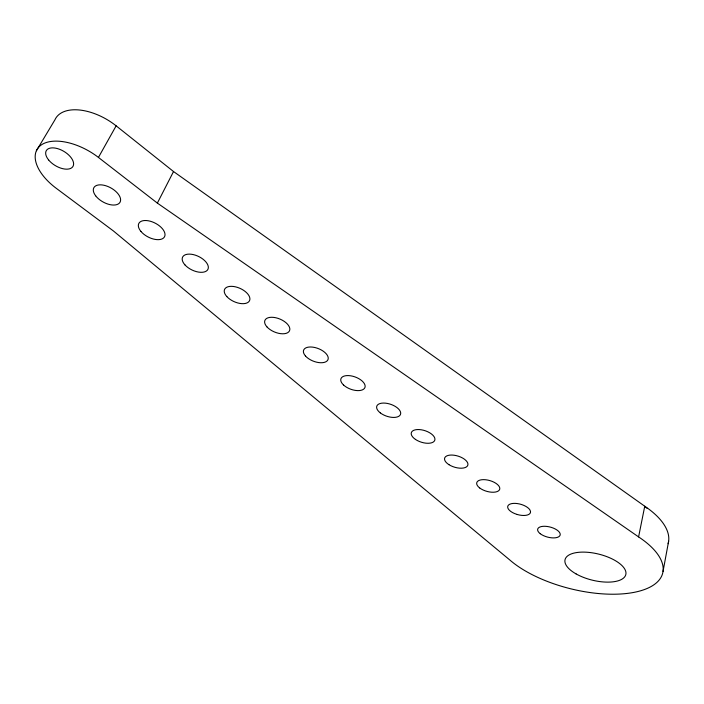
<?xml version="1.0" encoding="UTF-8"?>
<svg xmlns="http://www.w3.org/2000/svg" width="704" height="704" viewBox="0 0 704 704"><rect width="100%" height="100%" fill="white"/><g stroke="black" fill="none" stroke-linecap="round" stroke-linejoin="round"><path stroke-width="1.06" d="M663.036 571.393L668.624 541.279M638.598 536.914L157.362 203.104L98.437 157.432A45.848 24.578 30 0 0 40.946 145.182A45.848 24.578 30 0 0 56.232 188.285L113.432 230.974L509.678 559.874A86.099 37.558 14.1 0 0 632.711 592.61A86.099 37.558 14.1 0 0 638.598 536.914L644.75 506.22L173.527 171.538L116.142 125.84A45.03 25.133 30.7 0 0 54.956 119.777L36.406 150.753M157.362 203.104L173.527 171.538M98.437 157.432L116.142 125.84M644.75 506.22A84.885 38.72 13.8 0 1 668.114 543.699M645.066 506.862A55.651 25.678 13.3 0 1 647.469 508.552M517.238 514.492L514.404 513.471A11.766 5.386 15.3 0 1 511.306 503.703A11.766 5.386 15.3 0 1 529.83 509.784L530.499 511.342A11.766 5.386 15.3 0 1 517.238 514.492M576.066 573.901A31.275 13.411 13.8 0 0 625.574 575.309A31.275 13.411 13.8 0 0 584.654 552.13A31.275 13.411 13.8 0 0 576.066 573.901M540.258 533.72A11.607 5.183 14.7 0 0 559.548 536.114A11.607 5.183 14.7 0 0 546.973 526.442A11.607 5.183 14.7 0 0 540.258 533.72M479.662 487.942A11.942 5.597 16 0 0 499.259 490.134A11.942 5.597 16 0 0 485.769 479.767A11.942 5.597 16 0 0 479.662 487.942M448.958 464.675A12.126 5.817 16.9 0 0 467.834 465.159A12.126 5.817 16.9 0 0 451.915 455.048A12.126 5.817 16.9 0 0 448.958 464.675M415.413 439.384A12.329 6.046 17.8 0 0 434.764 440.299A12.329 6.046 17.8 0 0 419.038 429.554A12.329 6.046 17.8 0 0 415.413 439.384M380.318 412.896A12.549 6.274 18.8 0 0 400.356 414.718A12.549 6.274 18.8 0 0 385.299 403.137A12.549 6.274 18.8 0 0 380.318 412.896M305.536 356.057A13.059 6.758 21.2 0 0 326.99 361.029A13.059 6.758 21.2 0 0 314.926 347.53A13.059 6.758 21.2 0 0 305.536 356.057M343.622 385.079A12.786 6.521 20 0 0 364.452 388.379A12.786 6.521 20 0 0 350.733 375.813A12.786 6.521 20 0 0 343.622 385.079M266.974 326.911A13.358 7.014 22.6 0 0 288.737 331.892A13.358 7.014 22.6 0 0 275.968 317.786A13.358 7.014 22.6 0 0 266.974 326.911M185.09 265.038A14.062 7.524 25.6 0 0 207.486 270.028A14.062 7.524 25.6 0 0 193.195 254.575A14.062 7.524 25.6 0 0 185.09 265.038M226.855 296.604A13.693 7.269 24.1 0 0 248.934 301.585A13.693 7.269 24.1 0 0 235.426 286.827A13.693 7.269 24.1 0 0 226.855 296.604M140.914 231.405A14.485 7.779 27.3 0 0 163.909 237.635A14.485 7.779 27.3 0 0 150.216 221.206A14.485 7.779 27.3 0 0 140.914 231.405M95.691 195.853A14.969 8.043 29 0 0 119.284 203.21A14.969 8.043 29 0 0 105.908 185.777A14.969 8.043 29 0 0 95.691 195.853M48.602 159.931A15.497 8.307 30.7 0 0 72.6 166.945A15.497 8.307 30.7 0 0 57.693 148.658A15.497 8.307 30.7 0 0 48.602 159.931"/></g></svg>
